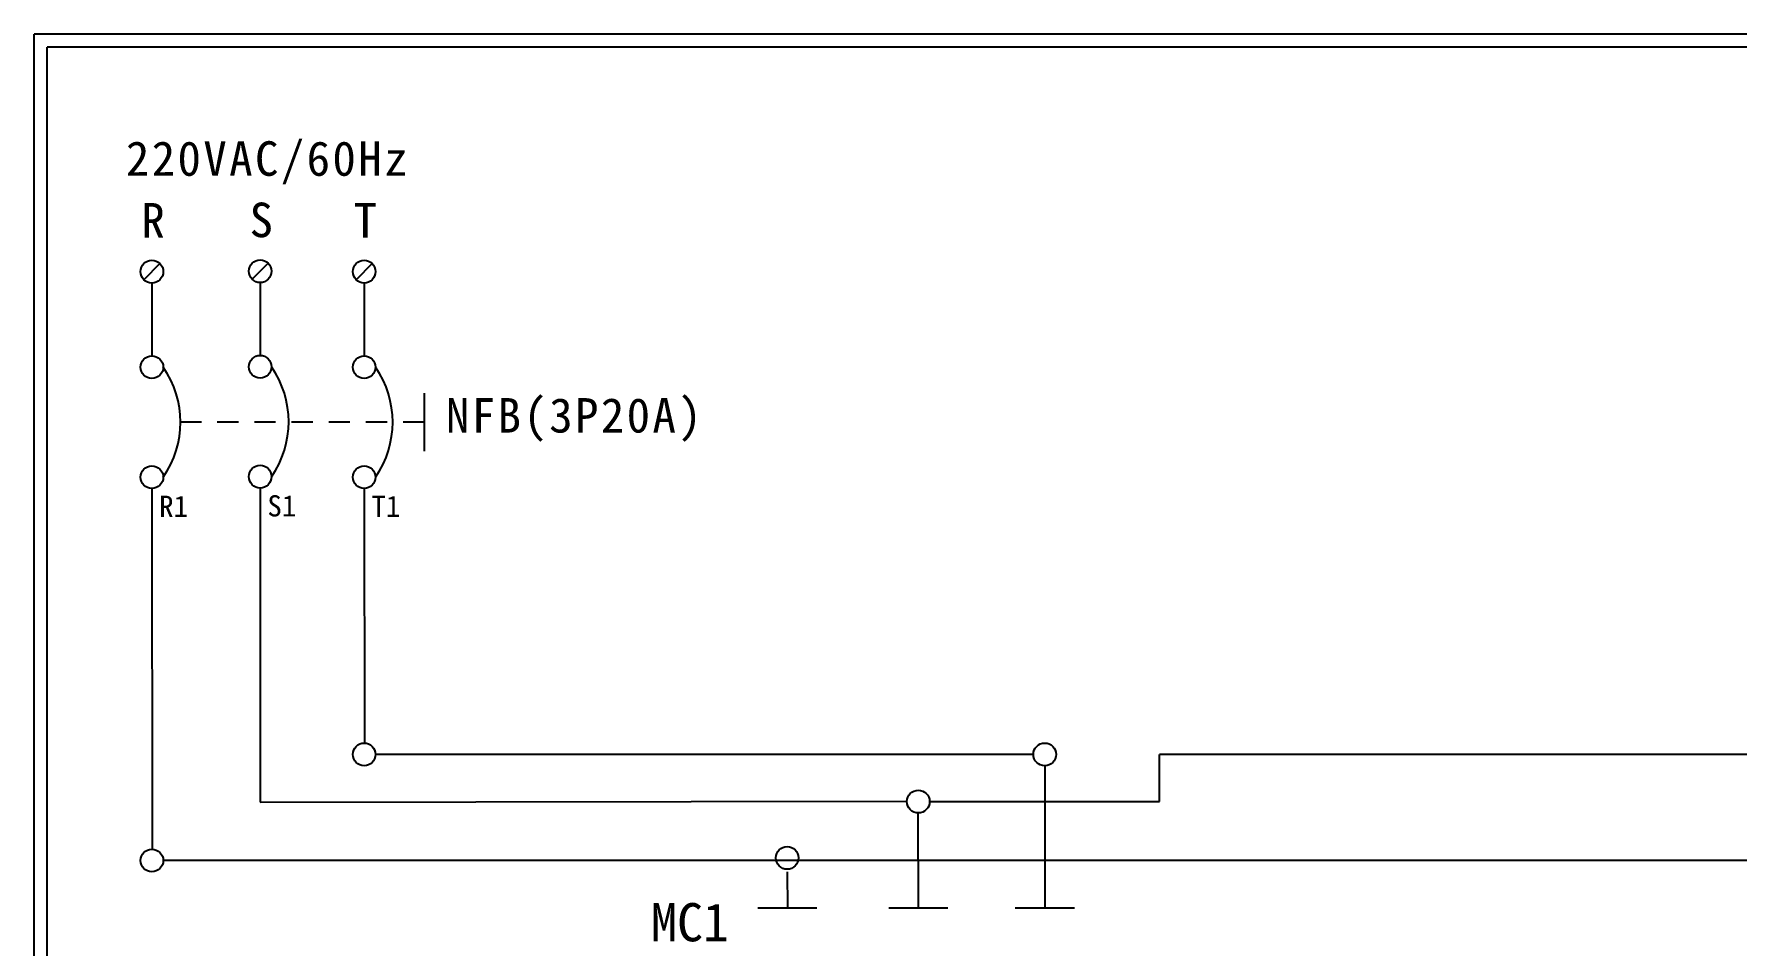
# Model space of a CAD drawing. Extents: x 10 to 297, y 3 to 207.
# Drawn here: x 10 to 170.4, y 121.1 to 207 of the extents above; entities that cross this region are included whole.
import ezdxf

# ---------------------------------------------------------------- set-up
doc = ezdxf.new("R2010")
doc.units = 0
doc.linetypes.add('HIDDEN9', pattern=[3.5, 2, -1.5])
doc.layers.get('0').update_dxf_attribs({"linetype": 'CONTINUOUS'})
doc.layers.add('圖框層', color=7, linetype='CONTINUOUS')
doc.layers.add('標尺寸層', color=3, linetype='CONTINUOUS')
doc.styles.add('STSL', font='kaiu.ttf')
doc.styles.add('標楷體', font='kaiu.ttf')

msp = doc.modelspace()

# ---------------------------------------------------------------- linework, layer by layer
for p, q in [((21.85, 185.35), (20.34, 183.83)), ((32.06, 185.39), (30.54, 183.87)), ((41.85, 185.35), (40.34, 183.83)), ((21.1, 164.1), (21.12, 130.19)), ((41.1, 164.1), (41.12, 140.19)), ((104.13, 139.12), (42.17, 139.12)), ((105.21, 138.05), (105.22, 124.67)), ((133.03, 139.12), (116.02, 139.12)), ((208.75, 139.12), (135.17, 139.12)), ((113.03, 129.12), (22.17, 129.12)), ((231.59, 129.12), (115.17, 129.12)), ((80.96, 128.05), (80.97, 124.67))]:
    msp.add_line(p, q)
at = {"color": 7, "linetype": 'HIDDEN9'}
msp.add_line((46.76, 170.41), (23.79, 170.41), dxfattribs=at)
for centre in [(21.1, 184.59), (31.3, 184.63), (41.1, 184.59), (21.1, 175.59), (31.3, 175.63), (41.1, 175.59), (21.1, 165.23), (31.3, 165.28), (41.1, 165.23), (41.1, 139.12), (105.21, 139.12), (93.3, 134.67), (21.1, 129.12), (80.95, 129.37)]:
    msp.add_circle(centre, 1.07)
at = {"color": 7}
for centre in [(14.74, 170.41), (24.94, 170.45), (34.74, 170.41)]:
    msp.add_arc(centre, 9.05, 325.1286, 34.8714, dxfattribs=at)
at = {"layer": '圖框層', "color": 7}
for p, q in [((297, 206.97), (10, 206.97)), ((10, 3), (10, 206.97)), ((295.75, 205.72), (11.25, 205.72)), ((11.25, 4.25), (11.25, 205.72))]:
    msp.add_line(p, q, dxfattribs=at)
at = {"layer": '標尺寸層', "color": 7}
for p, q in [((21.1, 183.52), (21.1, 176.66)), ((31.3, 183.56), (31.3, 176.7)), ((41.1, 183.52), (41.1, 176.66)), ((46.76, 173.14), (46.76, 167.68)), ((21.1, 164.16), (21.1, 164.1)), ((31.3, 164.21), (31.3, 164.14)), ((31.3, 164.14), (31.3, 134.61)), ((41.1, 164.16), (41.1, 164.1)), ((116.02, 134.67), (116.02, 139.12)), ((135.17, 139.12), (133.03, 139.12)), ((31.3, 134.61), (92.23, 134.7)), ((93.31, 124.65), (93.3, 133.6)), ((94.37, 134.67), (116.02, 134.67)), ((115.17, 129.12), (113.03, 129.12)), ((78.18, 124.67), (83.75, 124.67)), ((90.53, 124.65), (96.09, 124.65)), ((102.44, 124.67), (108.01, 124.67))]:
    msp.add_line(p, q, dxfattribs=at)

# ---------------------------------------------------------------- texts
at = {"color": 0, "char_height": 3.25, "style": '標楷體'}
for s, insert, width, attachment_point in [('\\pt6.5;{\\T1.1;220VAC/60Hz}', (18.65, 196.87), 35.213, 1), ('\\pt6.5;{\\T1.1;R}', (20.1, 191.05), 2, 1), ('\\pt6.5;{\\T1.1;S}', (30.3, 191.09), 2, 1), ('\\pt6.5;{\\T1.1;T}', (40.1, 191.05), 2, 1), ('\\pt6.5;{\\T1.1;NFB(3P20A)}', (60.96, 172.68), 24.6072, 2)]:
    msp.add_mtext(s, dxfattribs=dict(at, insert=insert, width=width, attachment_point=attachment_point))
at = {"layer": '圖框層', "color": 4, "style": 'STSL'}
for s, height, p in [('R1', 2, (21.78, 161.49)), ('S1', 2, (31.98, 161.53)), ('T1', 2, (41.78, 161.49)), ('MC1', 3.6, (68.12, 121.51))]:
    msp.add_text(s, height=height, dxfattribs=at).set_placement(p)

doc.saveas('drawing.dxf')
